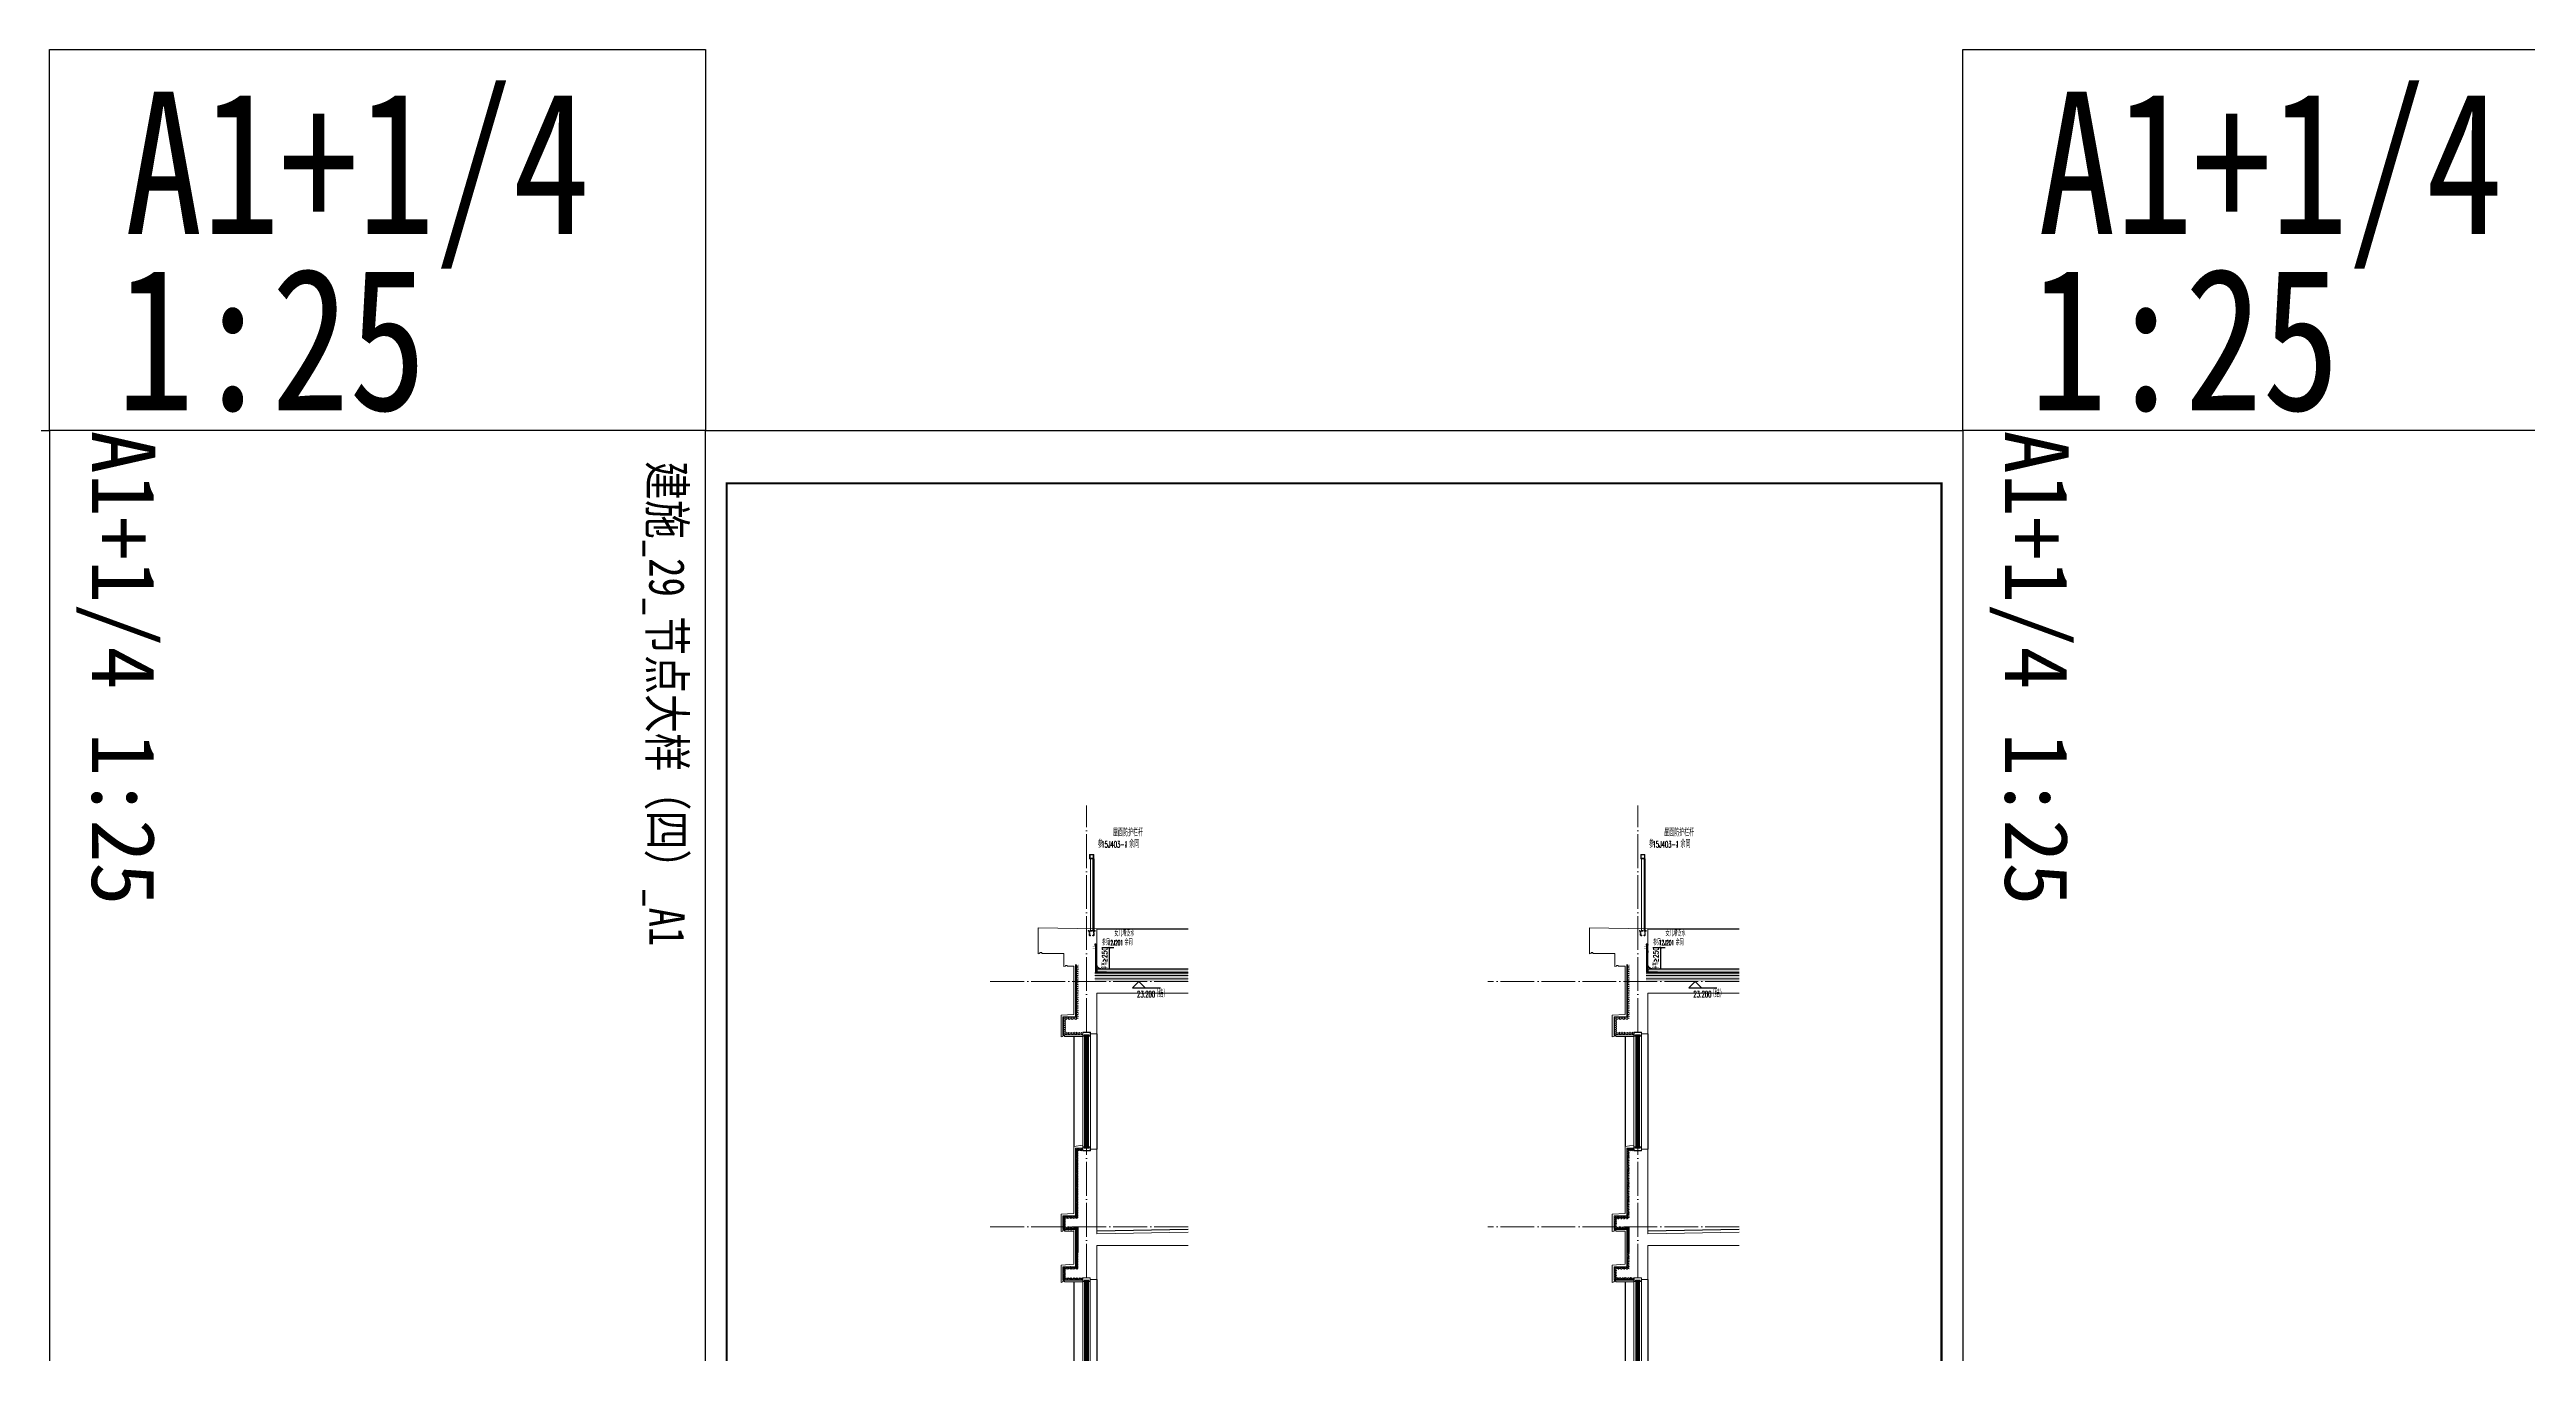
# Model space of a CAD drawing. Extents: x -518115 to 389031, y -231062 to 1628073.
# Drawn here: x 192880 to 222140, y -206288 to -190897 of the extents above; entities that cross this region are included whole.
import ezdxf
from ezdxf.xclip import XClip

# ---------------------------------------------------------------- set-up
doc = ezdxf.new("R2010")
doc.units = 0
doc.header["$LTSCALE"] = 1000
doc.header["$MEASUREMENT"] = 0
doc.header["$XCLIPFRAME"] = 0
doc.linetypes.add('DASH', pattern=[0.35, 0.25, -0.1])
doc.linetypes.add('DOTE', pattern=[2.42, 2, -0.2, 0.02, -0.2])
for name, color, linetype in [('3-屋面构造层', 157, 'Continuous'), ('DIM_ELEV', 3, 'Continuous'), ('DIM_IDEN', 67, 'Continuous'), ('PUB_TEXT', 4, 'Continuous'), ('Stair-栏杆', 142, 'Continuous'), ('SURFACE', 6, 'Continuous'), ('图框', 140, 'Continuous'), ('导图字', 7, 'Continuous'), ('看线', 251, 'Continuous'), ('立面-看线', 251, 'Continuous')]:
    doc.layers.add(name, color=color, linetype=linetype)
for name, color, linetype, lineweight in [('DOTE', 19, 'DOTE', 9), ('PUB_HATCH', 8, 'Continuous', 9), ('S_WINDOW', 144, 'Continuous', 15), ('WALL', 9, 'Continuous', 40), ('内粉刷', 37, 'Continuous', 9), ('立面-栏杆', 105, 'Continuous', 15), ('细细', 250, 'Continuous', 0)]:
    doc.layers.add(name, color=color, linetype=linetype, lineweight=lineweight)
doc.layers.add('yichutu', color=7, linetype='Continuous', true_color=0xffffff, plot=False)
doc.styles.add('_TCH_DIM', font='SIMPLEX.shx', dxfattribs={"width": 0.7, "bigfont": 'GBCBIG.shx'})
doc.styles.add('_TCH_DIM_T3', font='SIMPLEX.shx', dxfattribs={"width": 0.494118, "bigfont": 'GBCBIG.shx'})
doc.styles.add('_TCH_LABEL', font='')
doc.styles.add('黑体', font='')
doc.styles.get('_TCH_LABEL').set_extended_font_data('SimHei')
doc.styles.get('黑体').set_extended_font_data('SimHei')
doc.dimstyles.new('_TCH_ARCH&&20', dxfattribs={"dimtxt": 59.5, "dimasz": 20, "dimexe": 50, "dimexo": 60, "dimgap": 25.25, "dimtad": 1, "dimdec": 0, "dimzin": 0, "dimdsep": 46, "dimtxsty": '_TCH_DIM_T3', "dimblk": 'ARCHTICK', "dimcen": 0.09, "dimclrt": 7, "dimazin": 2, "dimtfac": 1, "dimtdec": 0, "dimtix": 1, "dimtmove": 2, "dimatfit": 3, "dimfxl": 1, "dimtolj": 1, "dimtzin": 0, "dimarcsym": 0})
pattern_1 = [(0, (-811253.24, -385446.952), (16.66875, 9.623705), [11.1125, -22.225]), (120, (-811253.24, -385446.952), (-16.66874801, 9.62370845), [11.1125, -22.225]), (60, (-811253.24, -385446.952), (1.99e-06, 19.24741345), [-22.225, 11.1125])]
pattern_2 = [(315, (-218910.2607, -140541.0897), (-1.767766953, -1.767766953), []), (315, (-218909.0822, -140541.0897), (-1.767766953, -1.767766953), [])]
pattern_3 = [(315, (-218910.2607, -141979.3279), (-1.767766953, -1.767766953), []), (315, (-218909.0822, -141979.3279), (-1.767766953, -1.767766953), [])]
pattern_4 = [(0, (-1510887.135, -475865.907), (16.66875, 9.623705), [11.1125, -22.225]), (120, (-1510887.135, -475865.907), (-16.66874801, 9.62370845), [11.1125, -22.225]), (60, (-1510887.135, -475865.907), (1.99e-06, 19.24741345), [-22.225, 11.1125])]
pattern_5 = [(0, (-805634.686, -385446.952), (16.66875, 9.623705), [11.1125, -22.225]), (120, (-805634.686, -385446.952), (-16.66874801, 9.62370845), [11.1125, -22.225]), (60, (-805634.686, -385446.952), (1.99e-06, 19.24741345), [-22.225, 11.1125])]

# ---------------------------------------------------------------- blocks, each defined once
blk = doc.blocks.new('GFDDDDRG')
at = {"layer": '图框'}
blk.add_lwpolyline([(923310, -107437), (923310, -159999), (893610, -159999), (893610, -107437)], close=True, dxfattribs=at)
blk.add_lwpolyline([(923310, -107437), (923310, -159999), (893610, -159999), (893610, -107437)], close=True, dxfattribs=at)
at = {"layer": '图框', "const_width": 50}
blk.add_lwpolyline([(894110, -159499), (922810, -159499), (922810, -108687), (894110, -108687)], close=True, dxfattribs=at)
blk = doc.blocks.new('yct-1051-594-26275-14850-25-1002.0')
at = {"layer": 'yichutu', "color": 7, "true_color": 0xffffff}
blk.add_lwpolyline([(0, 0), (0, 14850), (26275, 14850), (26275, 0)], close=True, dxfattribs=at)
at = {"layer": 'yichutu', "color": 7, "true_color": 0xffffff, "style": '_TCH_LABEL'}
blk.add_text('A1+1/4 1:25', height=750, dxfattribs=at).set_placement((0, 15350))
blk = doc.blocks.new('_ArchTick')
at = {"color": 0, "linetype": 'ByBlock', "const_width": 0.4}
blk.add_lwpolyline([(-0.5, -0.5), (0.5, 0.5)], dxfattribs=at)
blk = doc.blocks.new('*D338')
at = {"layer": 'Defpoints', "color": 0, "transparency": 16777216}
for p in [(205251, -201505), (205403, -201505), (205251, -201755)]:
    blk.add_point(p, dxfattribs=at)
at = {"layer": 'DIM_IDEN', "color": 0, "lineweight": -2, "transparency": 16777216}
for p, q in [((205311, -201505), (205453, -201505)), ((205403, -201755), (205403, -201505)), ((205311, -201755), (205453, -201755))]:
    blk.add_line(p, q, dxfattribs=at)
at = {"layer": 'DIM_IDEN', "color": 0, "lineweight": -2, "transparency": 16777216, "xscale": 20, "yscale": 20, "zscale": 20}
for p, rotation in [((205403, -201505), 90), ((205403, -201755), 270)]:
    blk.add_blockref('_ArchTick', p, dxfattribs=dict(at, rotation=rotation))
at = {"layer": 'DIM_IDEN', "color": 7, "transparency": 16777216, "insert": (205346, -201630), "char_height": 59.5, "attachment_point": 5, "rotation": 90, "style": '_TCH_DIM_T3'}
blk.add_mtext('\\A1;{\\W0.70588;净高≥250}', dxfattribs=at)
blk = doc.blocks.new('A$C05102146')
at = {"layer": 'PUB_TEXT', "style": '_TCH_DIM'}
for s, height, width, p in [('屋面防护栏杆', 84.4, 0.7, (227, 216)), ('参', 84.4, 0.7, (47, 81)), ('15J403-1', 74.4, 0.494118, (90, 81)), ('，余同', 84.4, 0.7, (360, 81))]:
    blk.add_text(s, height=height, dxfattribs=dict(at, width=width)).set_placement(p)
blk = doc.blocks.new('A$C40486AD2')
at = {"layer": 'PUB_TEXT', "style": '_TCH_DIM'}
for s, height, width, p in [('参见', 67.5, 0.7, (108, 8)), ('12J201', 59.5, 0.494118, (177, 8)), ('女儿墙泛水', 67.5, 0.7, (255, 115)), ('，余同', 67.5, 0.7, (328, 8))]:
    blk.add_text(s, height=height, dxfattribs=dict(at, width=width)).set_placement(p)
blk = doc.blocks.new('FGHFG4334GDFGDFFGGGGGGDFG4G')
at = {"layer": 'SURFACE', "const_width": 2.25}
for points in [[(47, 0), (0, 0)], [(47, -28), (0, -28)]]:
    blk.add_lwpolyline(points, dxfattribs=at)
at = {"layer": 'SURFACE', "const_width": 1.5}
blk.add_lwpolyline([(47, 17, -1), (47, 5), (47, -7, -1), (47, -19), (47, -37), (53, -48), (53, -73)], format="xyb", dxfattribs=at)
blk = doc.blocks.new('FGDGDGD')
at = {"layer": '3-屋面构造层'}
h = blk.add_hatch(dxfattribs=at)
h.set_pattern_fill('隔热材料01', color=256, scale=7.692308, style=0)
h.set_pattern_definition([(270, (9.5186, 433.228), (3.846153863, -7e-16), [0.385980771, -3.460173092]), (270, (6.637, 433.228), (3.846153863, -7e-16), [0.385980771, -3.460173092]), (90, (8.5996, 430.618), (-3.846153863, 2e-16), [0.385980771, -3.460173092]), (90, (7.556, 430.618), (-3.846153863, 2e-16), [0.385980771, -3.460173092]), (180, (10.002, 430), (-5e-16, -3.846153863), [3.848019248, 0.001865385]), (135, (8.9282, 430.193), (2e-16, 3.846144175), [0.328307694, -5.110980792]), (116.56505, (12.5422, 430.4251), (8.6793e-06, 3.8461487416), [0.215769232, -8.384500037]), (116.56505, (8.696, 430.4251), (8.6793e-06, 3.8461487416), [0.215769232, -8.384500037]), (153.43495, (13.1603, 430), (-8.679e-06, 3.846148742), [0.431538463, -8.168730805]), (153.43495, (9.3142, 430), (-8.679e-06, 3.846148742), [0.431538463, -8.168730805]), (63.43495, (12.4457, 431.0041), (-8.6793e-06, 3.8461487416), [2.054923086, -6.545346183]), (63.43495, (8.5996, 431.0041), (-8.6793e-06, 3.8461487416), [2.054923086, -6.545346183]), (116.56505, (13.3647, 433.228), (8.6793e-06, 3.8461487416), [0.215769232, -8.384500037]), (116.56505, (9.5186, 433.228), (8.6793e-06, 3.8461487416), [0.215769232, -8.384500037]), (135, (9.422, 433.421), (2e-16, 3.846144175), [0.328307694, -5.110980792]), (153.43495, (13.036, 433.6532), (-8.679e-06, 3.846148742), [0.431538463, -8.168730805]), (153.43495, (9.19, 433.6532), (-8.679e-06, 3.846148742), [0.431538463, -8.168730805]), (45, (6.7336, 433.421), (2e-16, 3.846144175), [0.328307694, -5.110980792]), (63.43495, (10.4833, 433.228), (-8.6793e-06, 3.8461487416), [0.215769232, -8.384500037]), (63.43495, (6.6371, 433.228), (-8.6793e-06, 3.8461487416), [0.215769232, -8.384500037]), (26.56505, (10.812, 433.6532), (8.679e-06, 3.846148742), [0.431538463, -8.168730805]), (26.56505, (6.9658, 433.6532), (8.679e-06, 3.846148742), [0.431538463, -8.168730805]), (116.56505, (11.4023, 431.0041), (8.6793e-06, 3.8461487416), [2.054923086, -6.545346183]), (116.56505, (7.5561, 431.0041), (8.6793e-06, 3.8461487416), [2.054923086, -6.545346183]), (45, (7.2275, 430.193), (2e-16, 3.846144175), [0.328307694, -5.110980792]), (63.43495, (11.3058, 430.4251), (-8.6793e-06, 3.8461487416), [0.215769232, -8.384500037]), (63.43495, (7.4596, 430.4251), (-8.6793e-06, 3.8461487416), [0.215769232, -8.384500037]), (26.56505, (10.6877, 430), (8.679e-06, 3.846148742), [0.431538463, -8.168730805]), (26.56505, (6.8415, 430), (8.679e-06, 3.846148742), [0.431538463, -8.168730805])])
edge = h.paths.add_edge_path()
edge.add_arc((682181, 585366), 9.23, 450, 540, ccw=False)
edge.add_line((682181, 585375), (682192, 585375))
edge.add_line((682192, 585375), (682192, 585366))
edge.add_line((682192, 585366), (682172, 585366))
h = blk.add_hatch(dxfattribs=at)
h.set_pattern_fill('混凝土', color=256, scale=5, angle=-1.1458, style=0)
h.set_pattern_definition([(48.854237, (-82751.966, -43707.863), (35.7930991, -3.8540962), [3.75, -41.25]), (353.854237, (-82751.966, -43707.863), (-6.1841378, 37.7408106), [3, -33]), (99.305637, (-82748.983, -43708.185), (29.6089874, 33.886691), [3.1870095, -35.0571056]), (45.038437, (-82751.766, -43697.865), (53.1858973, -9.3413237), [5.625, -61.875]), (95.489837, (-82747.334, -43698.644), (47.6977146, 47.7616795), [4.7805144, -52.58565]), (350.038437, (-82751.766, -43697.865), (47.6976773, 47.7617167), [4.5, -49.5]), (19.854237, (-82746.817, -43700.465), (29.4368469, -20.7237073), [3.75, -41.25]), (324.854237, (-82746.817, -43700.465), (12.8883392, 36.0069862), [3, -33]), (70.305637, (-82744.364, -43702.192), (42.3251977, 15.2832459), [3.1870095, -35.0571056]), (36.3542372, (-82751.966, -43707.863), (0.9406985, 16.62920733), [0, -32.6, 0, -33.5, 0, -33.125]), (6.3542372, (-82751.966, -43707.863), (13.54517982, 19.45362572), [0, -19.1, 0, -31.85, 0, -12.625]), (326.3542372, (-82763.114, -43707.64), (26.66323482, -1.66123381), [0, -12.5, 0, -39, 0, -51.75]), (316.3542372, (-82768.113, -43707.54), (29.2535633, 4.4211788), [0, -16.25, 0, -25.9, 0, -36.75])])
h.paths.add_polyline_path([(674875, 585046), (674875, 585086), (682172, 585086), (682172, 585046)])
h = blk.add_hatch(dxfattribs=at)
h.set_pattern_fill('焦渣矿渣', color=256, scale=4, angle=-1.1458, style=0)
h.set_pattern_definition([(358.8542372, (-82751.966, -43697.863), (8.27546507, 13.69326162), [1.6, -14.4]), (298.8542372, (-82751.966, -43697.863), (15.99644496, -0.32013217), [1.6, -14.4]), (238.8542372, (-82750.366, -43697.895), (7.72097989, -14.0133938), [1.6, -14.4]), (268.8542372, (-82745.567, -43697.991), (15.83683295, -8.3183365), [2.4, -11.456]), (268.8542372, (-82743.967, -43698.023), (15.83683295, -8.3183365), [2.4, -11.456]), (268.8542372, (-82742.368, -43698.055), (15.83683295, -8.3183365), [2.4, -11.456])])
h.paths.add_polyline_path([(674875, 585006), (674875, 585036), (682192, 585036), (682192, 585006)])
h = blk.add_hatch(dxfattribs=at)
h.set_pattern_fill('加气混凝土', color=256, scale=5, style=0)
h.set_pattern_definition([(0, (-82734.266, -43726.163), (30, 60), [0, -60]), (0, (-82769.366, -43734.263), (30, 60), [0, -60]), (0, (-82749.866, -43734.863), (30, 60), [0, -60]), (0, (-82728.566, -43717.163), (30, 60), [0, -60]), (0, (-82753.466, -43737.863), (30, 60), [0, -60]), (0, (-82722.566, -43679.363), (30, 60), [0, -60]), (0, (-82740.866, -43684.163), (30, 60), [0, -60]), (0, (-82731.266, -43691.663), (30, 60), [0, -60]), (0, (-82780.166, -43692.863), (30, 60), [0, -60]), (0, (-82750.766, -43695.563), (30, 60), [0, -60]), (0, (-82762.166, -43710.863), (30, 60), [0, -60]), (0, (-82761.566, -43733.363), (30, 60), [0, -60]), (0, (-82739.066, -43735.763), (30, 60), [0, -60]), (0, (-82722.566, -43709.363), (30, 60), [0, -60]), (0, (-82778.666, -43718.663), (30, 60), [0, -60]), (0, (-82773.566, -43708.463), (30, 60), [0, -60]), (0, (-82750.166, -43712.663), (30, 60), [0, -60]), (0, (-82758.566, -43721.363), (30, 60), [0, -60]), (0, (-82763.366, -43701.563), (30, 60), [0, -60]), (0, (-82755.866, -43679.063), (30, 60), [0, -60]), (0, (-82776.266, -43731.263), (30, 60), [0, -60]), (0, (-82743.266, -43691.363), (30, 60), [0, -60]), (0, (-82771.166, -43690.463), (30, 60), [0, -60]), (0, (-82775.966, -43682.663), (30, 60), [0, -60]), (130.601294, (-82726.2516, -43698.149), (-149.999998343, 180.000000787), [2.6341554, -1103.7111]), (18.4349488, (-82730.537, -43697.006), (149.99999945, 59.99999956), [2.710524, -376.76279]), (90, (-82730.537, -43699.578), (30, 60), [2.5714284, -117.428565]), (161.565051, (-82727.966, -43700.435), (-150.000000755, 59.99999553), [2.710524, -376.76279]), (53.1301023, (-82727.966, -43700.435), (30.00000006, 59.99999997), [2.857143, -297.14285]), (135, (-82725.68, -43731.006), (-30.00000363, 59.99999594), [2.424366, -167.28126]), (45, (-82729.109, -43731.006), (29.9999998, 59.99999976), [2.424366, -167.28126]), (135, (-82727.394, -43732.72), (-30.00000363, 59.99999594), [2.424366, -167.28126]), (45, (-82727.394, -43732.72), (29.9999998, 59.99999976), [2.424366, -167.28126]), (116.565051, (-82754.537, -43690.72), (-5.2e-06, 119.9999967), [3.1943826, -63.88765]), (180, (-82755.966, -43687.863), (-30, 60), [3.4285716, -56.571425]), (63.434949, (-82760.823, -43690.72), (3e-07, 119.9999994), [3.1943826, -63.88765]), (116.565051, (-82759.394, -43693.58), (-5.2e-06, 119.9999967), [3.1943826, -63.88765]), (0, (-82759.394, -43693.58), (30, 60), [3.4285716, -56.571425]), (63.434949, (-82755.966, -43693.58), (3e-07, 119.9999994), [3.1943826, -63.88765]), (107.102728, (-82731.9658, -43711.0063), (-89.999996559, 300.000000484), [3.8861346, -1628.29025]), (143.972626, (-82733.1087, -43707.292), (-569.999992774, 419.999999525), [3.8861346, -812.202]), (180, (-82736.25, -43705.006), (-30, 60), [3.7142856, -56.28571]), (36.0273733, (-82743.1087, -43707.292), (569.999995788, 419.999995472), [3.8861346, -812.202]), (71.5650511, (-82744.252, -43710.721), (90.00000046, 299.99999948), [3.6140316, -375.85928]), (107.102728, (-82743.1087, -43714.4348), (-89.999996559, 300.000000484), [3.8861346, -1628.29025]), (143.972626, (-82739.966, -43716.7206), (-569.999992774, 419.999999525), [3.8861346, -812.202]), (0, (-82739.966, -43716.72), (30, 60), [3.7142856, -56.28571]), (36.0273733, (-82736.2516, -43716.7206), (569.999995788, 419.999995472), [3.8861346, -812.202]), (71.5650511, (-82733.109, -43714.435), (90.00000046, 299.99999948), [3.6140316, -375.85928]), (150.255118, (-82731.3944, -43683.006), (-90.000000213, 59.999999257), [2.303502, -481.43196]), (90, (-82733.394, -43684.15), (30, 60), [2.2857144, -117.714275]), (29.7448813, (-82733.3944, -43684.149), (90.000000053, 59.99999972), [2.303502, -481.43196]), (116.565051, (-82745.394, -43725.58), (-5.2e-06, 119.9999967), [3.1943826, -63.88765]), (168.690067, (-82746.823, -43722.7206), (-270.0000002, 59.999998494), [2.9137254, -608.96855]), (41.1859251, (-82751.9658, -43724.149), (749.999995456, 659.999994229), [3.0371844, -1272.5802]), (90, (-82751.966, -43727.006), (30, 60), [2.857143, -117.14285]), (138.814074, (-82749.68, -43729.0063), (-749.999986669, 660.000004204), [3.0371844, -1272.5802]), (16.6992442, (-82749.68, -43729.0063), (989.999992552, 299.999996858), [2.982945, -1249.85375]), (60.9453959, (-82746.823, -43728.149), (29.99999992, 59.999999469), [2.9416086, -1232.53395]), (109.983106, (-82770.5373, -43700.4348), (-150.000000565, 419.9999988885), [3.3442002, -1401.21975]), (155.556045, (-82771.68, -43697.292), (-390.0000014866, 179.99999626), [3.4522986, -1446.51315]), (24.4439547, (-82777.9658, -43697.292), (390.0000001945, 179.999999134), [3.4522986, -1446.51315]), (70.0168934, (-82779.1087, -43700.4348), (150.000000452, 419.999998958), [3.3442002, -1401.21975]), (109.983106, (-82777.9658, -43703.5777), (-150.000000565, 419.9999988885), [3.3442002, -1401.21975]), (160.016893, (-82774.823, -43704.7206), (-150.000000088, 59.999997267), [3.3442002, -698.93775]), (19.9831065, (-82774.823, -43704.7206), (149.999999176, 59.999999905), [3.3442002, -698.93775]), (70.0168934, (-82771.68, -43703.5777), (150.000000452, 419.999998958), [3.3442002, -1401.21975]), (122.005383, (-82748.2516, -43705.8634), (-30.000004026, 59.999996937), [2.6954232, -563.3434]), (18.4349488, (-82752.252, -43704.435), (149.99999945, 59.99999956), [2.710524, -376.76279]), (90, (-82752.252, -43707.006), (30, 60), [2.5714284, -117.428565]), (161.565051, (-82749.68, -43707.863), (-150.000000755, 59.99999553), [2.710524, -376.76279]), (54.4623222, (-82749.68, -43707.8634), (209.999999696, 299.99999955), [2.457807, -1029.82115]), (116.565051, (-82765.68, -43720.435), (-5.2e-06, 119.9999967), [3.1943826, -63.88765]), (180, (-82767.11, -43717.58), (-30, 60), [3.142857, -56.85714]), (59.0362434, (-82771.966, -43720.435), (30.000000098, 59.99999971), [3.3319728, -696.3822]), (120.963756, (-82770.2516, -43723.292), (-30.0000041, 59.999997245), [3.3319728, -696.3822]), (0, (-82770.25, -43723.29), (30, 60), [3.142857, -56.85714]), (63.434949, (-82767.11, -43723.29), (3e-07, 119.9999994), [3.1943826, -63.88765])])
h.paths.add_polyline_path([(682192, 584936), (674875, 584936), (674875, 584966), (682192, 584966)])
h = blk.add_hatch(dxfattribs=at)
h.set_pattern_fill('隔热材料03', color=256, scale=12.5, style=0)
h.set_pattern_definition([(113.578, (-500407.8114, 374696.8656), (-0.0086926214, 6.2699620763), [1.075, -0.5693125, 2.8375, -0.5693125, 1.075, -0.6825]), (66.42, (-500406.1744, 374696.8656), (2.727787851, 6.0425e-05), [1.075, -0.5693125, 2.840375, -0.5693125, 1.075, -0.6825]), (180, (-500406.1744, 374696.8656), (0, 6.25), [1.636625, -1.0910625]), (180, (-500407.538, 374702.4906), (0, 6.25), [1.636625, -1.0910625]), (90, (-500405.7427, 374697.8548), (2.72775, 2e-16), [0.52175, -5.72825]), (90, (-500407.1066, 374700.9798), (2.72775, 2e-16), [0.52175, -5.72825]), (90, (-500408.2427, 374697.8548), (2.72775, 2e-16), [0.52175, -5.72825]), (90, (-500409.6066, 374700.9798), (2.72775, 2e-16), [0.52175, -5.72825])])
edge = h.paths.add_edge_path()
edge.add_line((682178, 585086), (682178, 585050))
edge.add_arc((682172, 585050), 6.25, 270, 360, ccw=False)
edge.add_line((682172, 585044), (682172, 585086))
edge.add_line((682172, 585086), (682178, 585086))
at = {"layer": '立面-看线'}
h = blk.add_hatch(dxfattribs=at)
h.set_pattern_fill('HONEY', color=256, scale=7)
h.set_pattern_definition([(0, (-799653.24, -415240.13), (16.66875, 9.623705), [11.1125, -22.225]), (120, (-799653.24, -415240.13), (-16.66874801, 9.62370845), [11.1125, -22.225]), (60, (-799653.24, -415240.13), (1.99e-06, 19.24741345), [-22.225, 11.1125])])
h.paths.add_polyline_path([(682192, 584966), (674875, 584966), (674875, 585006), (682192, 585006)])
at = {"layer": '3-屋面构造层'}
for p, q in [((682178, 585086), (674875, 585086)), ((682172, 585046), (674875, 585046)), ((682192, 585036), (674875, 585036)), ((682172, 585086), (682172, 585044))]:
    blk.add_line(p, q, dxfattribs=at)
at = {"layer": '3-屋面构造层', "color": 251, "linetype": 'DASH', "ltscale": 0.05, "true_color": 0x636466, "const_width": 2.5}
for points in [[(682057, 585043), (682172, 585043, 0.414214), (682179, 585050), (682179, 585366)], [(682057, 585039), (682172, 585039, 0.414214), (682183, 585050), (682183, 585366)]]:
    blk.add_lwpolyline(points, format="xyb", dxfattribs=at)
at = {"layer": '3-屋面构造层', "color": 251, "true_color": 0x636466}
for points in [[(682057, 585041), (682172, 585041, 0.414214), (682180, 585050), (682180, 585366)], [(682057, 585044), (682172, 585044, 0.414214), (682178, 585050), (682178, 585366)], [(682057, 585040), (682172, 585040, 0.414214), (682182, 585050), (682182, 585366), (682184, 585366), (682184, 585050, -0.414214), (682172, 585038), (682057, 585038)]]:
    blk.add_lwpolyline(points, format="xyb", dxfattribs=at)
at = {"layer": '3-屋面构造层', "ltscale": 0.8}
blk.add_lwpolyline([(682172, 585366, -0.414214), (682181, 585375), (682192, 585375), (682192, 585366), (682172, 585366)], format="xyb", dxfattribs=at)
at = {"layer": '3-屋面构造层', "color": 251, "linetype": 'DASH', "ltscale": 0.05, "true_color": 0x636466, "const_width": 2.5}
for points in [[(682043, 585039), (674875, 585039)], [(682057, 585043), (682043, 585039)]]:
    blk.add_lwpolyline(points, dxfattribs=at)
at = {"layer": '3-屋面构造层', "color": 251, "true_color": 0x636466}
for points in [[(682043, 585040), (674875, 585040)], [(674875, 585038), (682043, 585038)], [(682056, 585044), (682042, 585040)], [(682043, 585038), (682057, 585042)]]:
    blk.add_lwpolyline(points, dxfattribs=at)
at = {"layer": '3-屋面构造层'}
blk.add_arc((682122, 585136), 50, 270, 360, dxfattribs=at)
at = {"layer": 'PUB_HATCH', "color": 215, "true_color": 0xa953a0}
for p, q in [((682192, 585006), (674875, 585006)), ((682192, 584966), (674875, 584966))]:
    blk.add_line(p, q, dxfattribs=at)
at = {"layer": '3-屋面构造层', "color": 1, "xscale": -1}
blk.add_blockref('FGHFG4334GDFGDFFGGGGGGDFG4G', (682218, 585349), dxfattribs=at)
blk = doc.blocks.new('FGHFGFD')
at = {"layer": '立面-栏杆'}
for p, q in [((542634, 108636), (542634, 109486)), ((542664, 109486), (542664, 108636))]:
    blk.add_line(p, q, dxfattribs=at)
at = {"layer": '立面-栏杆', "linetype": 'DASH', "ltscale": 0.1}
for p, q in [((542689, 108636), (542609, 108636)), ((542609, 108636), (542609, 108629)), ((542609, 108629), (542619, 108629)), ((542619, 108629), (542619, 108585)), ((542626, 108629), (542671, 108629)), ((542626, 108585), (542626, 108629)), ((542634, 108583), (542628, 108583)), ((542628, 108576), (542634, 108576)), ((542636, 108579), (542636, 108581)), ((542661, 108581), (542661, 108579)), ((542669, 108583), (542664, 108583)), ((542664, 108576), (542669, 108576)), ((542671, 108629), (542671, 108585)), ((542678, 108629), (542689, 108629)), ((542678, 108585), (542678, 108629)), ((542689, 108629), (542689, 108636))]:
    blk.add_line(p, q, dxfattribs=at)
at = {"layer": '立面-栏杆'}
for points in [[(542674, 109536), (542624, 109536), (542624, 109486), (542674, 109486)], [(542668, 109530), (542630, 109530), (542630, 109492), (542668, 109492)]]:
    blk.add_lwpolyline(points, close=True, dxfattribs=at)
at = {"layer": '立面-栏杆', "linetype": 'DASH', "ltscale": 0.1}
for centre, major_axis, start_param, end_param in [((542628, 108585), (6.36, 6.36), 2.356194, 3.926991), ((542628, 108585), (1.27, 1.27), 2.356194, 3.926991), ((542634, 108581), (1.91, 1.91), 5.497787, 7.068583), ((542634, 108579), (1.91, 1.91), 3.926991, 5.497787), ((542664, 108581), (1.91, 1.91), 0.785398, 2.356194), ((542666, 108581), (3.53, 3.53), 2.748894, 3.534292), ((542669, 108585), (-6.36, 6.36), 2.356194, 3.926991), ((542669, 108585), (-1.27, 1.27), 2.356194, 3.926991)]:
    blk.add_ellipse(centre, major_axis=major_axis, ratio=1, start_param=start_param, end_param=end_param, dxfattribs=at)
blk = doc.blocks.new('A$C47771182')
at = {"layer": '立面-看线'}
h = blk.add_hatch(dxfattribs=at)
h.set_pattern_fill('HONEY', color=256, scale=7)
h.set_pattern_definition(pattern_1)
h.paths.add_polyline_path([(30, 0), (0, 0), (0, 900), (-55, 900), (-55, 930), (30, 930)])
h = blk.add_hatch(dxfattribs=at)
h.set_pattern_fill('HONEY', color=256, scale=7)
h.set_pattern_definition(pattern_1)
h.paths.add_polyline_path([(30, 0), (0, 0), (0, -600), (-55, -600), (-55, -630), (30, -630)])
blk = doc.blocks.new('zrszerf')
at = {"layer": '细细'}
h = blk.add_hatch(dxfattribs=at)
h.set_pattern_fill('金属', color=256, style=0)
h.set_pattern_definition(pattern_2)
h.paths.add_polyline_path([(257695, 608543), (257715, 608543), (257715, 608557), (257765, 608557), (257765, 608543), (257785, 608543), (257785, 608588), (257695, 608588)])
h.paths.add_polyline_path([(257713, 608559), (257713, 608545), (257697, 608545), (257697, 608586), (257783, 608586), (257783, 608545), (257767, 608545), (257767, 608559)], flags=16)
h = blk.add_hatch(dxfattribs=at)
h.set_pattern_fill('金属', color=256, style=0)
h.set_pattern_definition(pattern_2)
h.paths.add_polyline_path([(257762, 608555), (257762, 608530), (257750, 608530), (257750, 608540), (257729, 608540), (257729, 608530), (257717, 608530), (257717, 608555)])
h.paths.add_polyline_path([(257719, 608553), (257719, 608532), (257727, 608532), (257727, 608542), (257752, 608542), (257752, 608532), (257760, 608532), (257760, 608553)], flags=16)
h = blk.add_hatch(color=256, dxfattribs=at)
edge = h.paths.add_edge_path()
edge.add_line((257735, 608540), (257735, 608528))
edge.add_arc((257740, 608520), 9.44, 61.5175, 118.4825, ccw=False)
edge.add_line((257744, 608528), (257744, 608540))
edge.add_arc((257740, 608548), 9.44, 241.5175, 298.4825, ccw=False)
h = blk.add_hatch(dxfattribs=at)
h.set_pattern_fill('金属', color=256, style=0)
h.set_pattern_definition(pattern_3)
h.paths.add_polyline_path([(257695, 607233), (257715, 607233), (257715, 607220), (257765, 607220), (257765, 607233), (257785, 607233), (257785, 607188), (257695, 607188)])
h.paths.add_polyline_path([(257713, 607218), (257713, 607231), (257697, 607231), (257697, 607190), (257783, 607190), (257783, 607231), (257767, 607231), (257767, 607218)], flags=16)
h = blk.add_hatch(dxfattribs=at)
h.set_pattern_fill('金属', color=256, style=0)
h.set_pattern_definition(pattern_3)
h.paths.add_polyline_path([(257762, 607222), (257762, 607247), (257750, 607247), (257750, 607237), (257729, 607237), (257729, 607247), (257717, 607247), (257717, 607222)])
h.paths.add_polyline_path([(257719, 607224), (257719, 607245), (257727, 607245), (257727, 607235), (257752, 607235), (257752, 607245), (257760, 607245), (257760, 607224)], flags=16)
h = blk.add_hatch(color=256, dxfattribs=at)
edge = h.paths.add_edge_path()
edge.add_line((257735, 607237), (257735, 607249))
edge.add_arc((257740, 607257), 9.44, 241.5175, 298.4825)
edge.add_line((257744, 607249), (257744, 607237))
edge.add_arc((257740, 607229), 9.44, 61.5175, 118.4825)
at = {"layer": 'S_WINDOW'}
for p, q in [((257695, 607233), (257695, 608543)), ((257717, 607247), (257717, 608530)), ((257762, 607247), (257762, 608530)), ((257785, 607233), (257785, 608543))]:
    blk.add_line(p, q, dxfattribs=at)
for points in [[(257785, 608588), (257785, 608543), (257765, 608543), (257765, 608557), (257715, 608557), (257715, 608543), (257695, 608543), (257695, 608588)], [(257783, 608586), (257783, 608545), (257767, 608545), (257767, 608559), (257713, 608559), (257713, 608545), (257697, 608545), (257697, 608586)], [(257762, 608555), (257762, 608530), (257750, 608530), (257750, 608540), (257729, 608540), (257729, 608530), (257717, 608530), (257717, 608555)], [(257760, 608553), (257760, 608532), (257752, 608532), (257752, 608542), (257727, 608542), (257727, 608532), (257719, 608532), (257719, 608553)], [(257785, 607188), (257785, 607233), (257765, 607233), (257765, 607220), (257715, 607220), (257715, 607233), (257695, 607233), (257695, 607188)], [(257783, 607190), (257783, 607231), (257767, 607231), (257767, 607218), (257713, 607218), (257713, 607231), (257697, 607231), (257697, 607190)], [(257762, 607222), (257762, 607247), (257750, 607247), (257750, 607237), (257729, 607237), (257729, 607247), (257717, 607247), (257717, 607222)], [(257760, 607224), (257760, 607245), (257752, 607245), (257752, 607235), (257727, 607235), (257727, 607245), (257719, 607245), (257719, 607224)]]:
    blk.add_lwpolyline(points, close=True, dxfattribs=at)
at = {"layer": '细细'}
for points in [[(257729, 608530), (257729, 607247)], [(257735, 607249), (257735, 608540)], [(257744, 607249), (257744, 608540)], [(257750, 608530), (257750, 607247)]]:
    blk.add_lwpolyline(points, dxfattribs=at)
for points in [[(257735, 608540), (257735, 608528, -0.253805), (257744, 608528), (257744, 608540, -0.253805)], [(257735, 607237), (257735, 607249, 0.253805), (257744, 607249), (257744, 607237, 0.253805)]]:
    blk.add_lwpolyline(points, format="xyb", close=True, dxfattribs=at)
blk = doc.blocks.new('gdfgdgrdfaw')
at = {"layer": '立面-看线'}
h = blk.add_hatch(dxfattribs=at)
h.set_pattern_fill('碎沙', color=256, scale=4)
h.set_pattern_definition([(37.5, (356389.152, 79681.42), (-0.32000626, 9.78826475), [0, -7.7216, 0, -8.636, 0, -8.255]), (7.5, (356389.152, 79681.42), (8.99046566, 14.33650201), [0, -4.1656, 0, -6.9596, 0, -2.667]), (327.5, (356382.904, 79681.42), (15.819847405, 0.02874369), [0, -2.54, 0, -9.144, 0, -11.938]), (317.5, (356382.904, 79681.42), (15.27112905, 4.45858647), [0, -1.27, 0, -5.9944, 0, -6.858])])
h.paths.add_polyline_path([(1157442, 465043), (1157642, 465043), (1157642, 465243), (1157442, 465243)])
at = {"layer": 'PUB_HATCH', "color": 215, "true_color": 0xa953a0}
blk.add_lwpolyline([(1157497, 464513), (1157412, 464513), (1157412, 466073), (1157497, 466073)], dxfattribs=at)
at = {"layer": 'WALL'}
blk.add_lwpolyline([(1157442, 465243), (1157642, 465243), (1157642, 465043), (1157442, 465043)], close=True, dxfattribs=at)
at = {"layer": '内粉刷'}
blk.add_line((1157392, 465143), (1157392, 464493), dxfattribs=at)
for points in [[(1157392, 465143), (1157392, 466093), (1157497, 466108)], [(1157587, 466063), (1157662, 466063), (1157662, 465063)], [(1158741, 465083), (1157662, 465063)], [(1157587, 464523), (1157662, 464523), (1157662, 464923), (1158741, 464923)], [(1157432, 464493), (1157432, 464503), (1157412, 464503), (1157412, 464493), (1157392, 464488), (1157392, 464493)], [(1157432, 464493), (1157497, 464493)]]:
    blk.add_lwpolyline(points, dxfattribs=at)
at = {"layer": '看线'}
for p, q in [((1157392, 467393), (1157392, 466093)), ((1157662, 467423), (1157662, 466063))]:
    blk.add_line(p, q, dxfattribs=at)
at = {"layer": '看线', "color": 32}
blk.add_lwpolyline([(1158741, 465113), (1157662, 465093)], dxfattribs=at)
blk.add_blockref('zrszerf', (899802, -141145))
at = {"xscale": -1}
blk.add_blockref('A$C47771182', (1157442, 465143), dxfattribs=at)
blk = doc.blocks.new('*D342')
at = {"layer": 'Defpoints', "color": 0, "transparency": 16777216}
for p in [(211762, -201505), (211914, -201505), (211762, -201755)]:
    blk.add_point(p, dxfattribs=at)
at = {"layer": 'DIM_IDEN', "color": 0, "lineweight": -2, "transparency": 16777216}
for p, q in [((211822, -201505), (211964, -201505)), ((211914, -201755), (211914, -201505)), ((211822, -201755), (211964, -201755))]:
    blk.add_line(p, q, dxfattribs=at)
at = {"layer": 'DIM_IDEN', "color": 0, "lineweight": -2, "transparency": 16777216, "xscale": 20, "yscale": 20, "zscale": 20}
for p, rotation in [((211914, -201505), 90), ((211914, -201755), 270)]:
    blk.add_blockref('_ArchTick', p, dxfattribs=dict(at, rotation=rotation))
at = {"layer": 'DIM_IDEN', "color": 7, "transparency": 16777216, "insert": (211857, -201630), "char_height": 59.5, "attachment_point": 5, "rotation": 90, "style": '_TCH_DIM_T3'}
blk.add_mtext('\\A1;{\\W0.70588;净高≥250}', dxfattribs=at)
blk = doc.blocks.new('GHFHFHTFDFS')
at = {"layer": '立面-看线'}
h = blk.add_hatch(dxfattribs=at)
h.set_pattern_fill('HONEY', color=256, scale=7)
h.set_pattern_definition(pattern_5)
h.paths.add_polyline_path([(910253, -114256), (910283, -114256), (910283, -113486), (910338, -113486), (910338, -113456), (910253, -113456)])
h = blk.add_hatch(dxfattribs=at)
h.set_pattern_fill('HONEY', color=256, scale=7)
h.set_pattern_definition(pattern_5)
h.paths.add_polyline_path([(910283, -114986), (910283, -114986), (910133, -114986), (910133, -114886), (910283, -114886), (910283, -114386), (910133, -114386), (910133, -114286), (910283, -114286), (910283, -114256), (910103, -114256), (910103, -114416), (910253, -114416), (910253, -114856), (910103, -114856), (910103, -115016), (910338, -115016), (910338, -114986)])
at = {"layer": 'PUB_HATCH', "color": 215, "true_color": 0xa953a0}
for points in [[(910253, -114256), (910253, -113456), (910338, -113456)], [(910253, -114256), (910103, -114256), (910103, -114416), (910253, -114416), (910253, -114856), (910103, -114856), (910103, -115016), (910338, -115016)]]:
    blk.add_lwpolyline(points, dxfattribs=at)
at = {"layer": '内粉刷'}
for points in [[(910233, -114226), (910233, -113436), (910338, -113421)], [(910428, -113466), (910503, -113466), (910503, -114466)], [(910233, -114226), (910083, -114236), (910083, -114436)], [(910123, -114436), (910123, -114426), (910103, -114426), (910103, -114436), (910083, -114441), (910083, -114436)], [(910123, -114436), (910233, -114436), (910233, -114826), (910083, -114836), (910083, -115036)], [(910428, -115006), (910503, -115006), (910503, -114606), (911582, -114606)], [(911582, -114446), (910503, -114466)], [(910123, -115036), (910123, -115026), (910103, -115026), (910103, -115036), (910083, -115041), (910083, -115036)], [(910103, -115036), (910103, -115036)], [(910123, -115036), (910338, -115036)]]:
    blk.add_lwpolyline(points, dxfattribs=at)
at = {"layer": '看线'}
for p, q in [((910233, -112136), (910233, -113436)), ((910503, -112106), (910503, -113466))]:
    blk.add_line(p, q, dxfattribs=at)
at = {"layer": '看线', "color": 32}
blk.add_lwpolyline([(911582, -114416), (910503, -114436)], dxfattribs=at)
blk.add_blockref('zrszerf', (652643, -720674))
blk = doc.blocks.new('VDVDXAXFSFFX')
at = {"layer": 'PUB_HATCH'}
h = blk.add_hatch(dxfattribs=at)
h.set_pattern_fill('DOTS', color=251, scale=2, style=0)
h.set_pattern_definition([(0, (924712.4965, -148185.593), (1.5875, 3.175), [0, -3.175])])
h.paths.add_polyline_path([(924682, -148186), (924712, -148186), (924712, -147936), (924712, -147886), (924712, -147886), (924712, -147886), (924682, -147886)])
at = {"layer": 'PUB_HATCH', "color": 5}
blk.add_lwpolyline([(924712, -147886), (924682, -147886), (924682, -148186), (924712, -148186)], close=True, dxfattribs=at)

msp = doc.modelspace()

# ---------------------------------------------------------------- hatches: boundary and pattern name
at = {"layer": 'PUB_HATCH'}
h = msp.add_hatch(dxfattribs=at)
h.set_pattern_fill('HONEY', color=256, scale=8, style=0)
h.set_pattern_definition([(0, (250106.1, -249819.537), (19.05, 10.99852), [12.7, -25.4]), (120, (250106.1, -249819.537), (-19.0499977, 10.998524), [12.7, -25.4]), (60, (250106.1, -249819.537), (2.3e-06, 21.997044), [-25.4, 12.7])])
h.paths.add_polyline_path([(205030.6, -201705), (205000.6, -201705), (205000.6, -202325), (204850.6, -202325), (204850.6, -202535), (205085.6, -202535), (205085.6, -202505), (204880.6, -202505), (204880.6, -202355), (205030.6, -202355)])
h = msp.add_hatch(dxfattribs=at)
h.set_pattern_fill('HONEY', color=256, scale=8, style=0)
h.set_pattern_definition([(0, (256617.136, -249819.537), (19.05, 10.99852), [12.7, -25.4]), (120, (256617.136, -249819.537), (-19.0499977, 10.998524), [12.7, -25.4]), (60, (256617.136, -249819.537), (2.3e-06, 21.997044), [-25.4, 12.7])])
h.paths.add_polyline_path([(211541.6, -201705), (211511.6, -201705), (211511.6, -202325), (211361.6, -202325), (211361.6, -202535), (211596.6, -202535), (211596.6, -202505), (211391.6, -202505), (211391.6, -202355), (211541.6, -202355)])
at = {"layer": 'Stair-栏杆'}
h = msp.add_hatch(dxfattribs=at)
h.set_pattern_fill('水域', color=5, scale=5)
h.set_pattern_definition([(0, (-337458.241, -309941.156), (0, 10.23622015), [1.2795276, -8.956693]), (26.5650512, (-337456.961, -309941.156), (10.236220737, 9.4e-08), [1.4305551, -21.458329]), (333.4349488, (-337449.284, -309940.516), (10.23622078, -4e-09), [1.4305551, -21.458329]), (45, (-337455.682, -309940.516), (0, 10.2362206), [1.80952525, -12.666676]), (135, (-337449.284, -309940.516), (-10.2362206, 1e-15), [1.80952525, -12.666676]), (26.5650512, (-337454.402, -309939.2366), (10.236220737, 9.4e-08), [1.4305551, -21.458329]), (333.4349488, (-337451.843, -309938.597), (10.23622078, -4e-09), [1.4305551, -21.458329]), (0, (-337453.123, -309938.597), (0, 10.23622015), [1.2795276, -8.956693])])
h.paths.add_polyline_path([(205205.6, -200455), (205205.6, -201305), (205215.6, -201305), (205215.6, -200455)])
h = msp.add_hatch(dxfattribs=at)
h.set_pattern_fill('水域', color=5, scale=5)
h.set_pattern_definition([(0, (-330947.204, -309941.156), (0, 10.23622015), [1.2795276, -8.956693]), (26.5650512, (-330945.9246, -309941.156), (10.236220737, 9.4e-08), [1.4305551, -21.458329]), (333.4349488, (-330938.2475, -309940.516), (10.23622078, -4e-09), [1.4305551, -21.458329]), (45, (-330944.645, -309940.516), (0, 10.2362206), [1.80952525, -12.666676]), (135, (-330938.2475, -309940.516), (-10.2362206, 1e-15), [1.80952525, -12.666676]), (26.5650512, (-330943.3656, -309939.2366), (10.236220737, 9.4e-08), [1.4305551, -21.458329]), (333.4349488, (-330940.8065, -309938.597), (10.23622078, -4e-09), [1.4305551, -21.458329]), (0, (-330942.086, -309938.597), (0, 10.23622015), [1.2795276, -8.956693])])
h.paths.add_polyline_path([(211716.6, -200455), (211716.6, -201305), (211726.6, -201305), (211726.6, -200455)])
at = {"layer": '立面-看线'}
h = msp.add_hatch(dxfattribs=at)
h.set_pattern_fill('HONEY', color=256, scale=7)
h.set_pattern_definition(pattern_4)
h.paths.add_polyline_path([(205000.6, -204675), (205030.6, -204675), (205030.6, -203905), (205085.6, -203905), (205085.6, -203875), (205000.6, -203875)])
h = msp.add_hatch(dxfattribs=at)
h.set_pattern_fill('HONEY', color=256, scale=7)
h.set_pattern_definition(pattern_4)
h.paths.add_polyline_path([(205030.6, -205405), (205030.6, -205405), (204880.6, -205405), (204880.6, -205305), (205030.6, -205305), (205030.6, -204805), (204880.6, -204805), (204880.6, -204705), (205030.6, -204705), (205030.6, -204675), (204850.6, -204675), (204850.6, -204835), (205000.6, -204835), (205000.6, -205275), (204850.6, -205275), (204850.6, -205435), (205085.6, -205435), (205085.6, -205405)])

# ---------------------------------------------------------------- linework, layer by layer
at = {"layer": 'DIM_ELEV', "color": 3}
for p, q in [((205749.8, -201905), (205674.8, -201980)), ((205674.8, -201980), (206002.8, -201980)), ((205749.8, -201905), (205824.8, -201980)), ((212321.6, -201905), (212246.6, -201980)), ((212246.6, -201980), (212574.6, -201980)), ((212321.6, -201905), (212396.6, -201980))]:
    msp.add_line(p, q, dxfattribs=at)
at = {"layer": 'DOTE', "linetype": 'DOTE', "ltscale": 0.2}
for p, q in [((205130.6, -217505), (205130.6, -199825)), ((211641.6, -217505), (211641.6, -199825)), ((206329.1, -201905), (203960.4, -201905)), ((212840.2, -201905), (209871.4, -201905)), ((206329.1, -204805), (203960.4, -204805)), ((212840.2, -204805), (209871.4, -204805))]:
    msp.add_line(p, q, dxfattribs=at)
at = {"layer": 'PUB_HATCH', "color": 215, "true_color": 0xa953a0}
for points in [[(205000.6, -201705), (205000.6, -202325), (204850.6, -202325), (204850.6, -202535), (205085.6, -202535)], [(211511.6, -201705), (211511.6, -202325), (211361.6, -202325), (211361.6, -202535), (211596.6, -202535)], [(205000.6, -204675), (205000.6, -203875), (205085.6, -203875)], [(205000.6, -204675), (204850.6, -204675), (204850.6, -204835), (205000.6, -204835), (205000.6, -205275), (204850.6, -205275), (204850.6, -205435), (205085.6, -205435)]]:
    msp.add_lwpolyline(points, dxfattribs=at)
at = {"layer": 'Stair-栏杆', "color": 5}
for points in [[(205215.6, -200455), (205215.6, -200455), (205215.6, -201305), (205215.6, -201305)], [(211726.6, -200455), (211726.6, -200455), (211726.6, -201305), (211726.6, -201305)]]:
    msp.add_lwpolyline(points, close=True, dxfattribs=at)
at = {"layer": '内粉刷'}
for points in [[(205250.6, -201755), (205250.6, -201285.1), (204560.6, -201270), (204560.6, -201575)], [(211761.6, -201755), (211761.6, -201285.1), (211071.6, -201270), (211071.6, -201575)], [(204600.6, -201575), (204600.6, -201565), (204580.6, -201565), (204580.6, -201575), (204560.6, -201580), (204560.6, -201575)], [(204580.6, -201575), (204580.6, -201575)], [(204600.6, -201575), (204860.6, -201575), (204860.6, -201725)], [(211111.6, -201575), (211111.6, -201565), (211091.6, -201565), (211091.6, -201575), (211071.6, -201580), (211071.6, -201575)], [(211091.6, -201575), (211091.6, -201575)], [(211111.6, -201575), (211371.6, -201575), (211371.6, -201725)], [(204900.6, -201725), (204980.6, -201725), (204980.6, -202295), (204830.6, -202305), (204830.6, -202555)], [(204900.6, -201725), (204900.6, -201715), (204880.6, -201715), (204880.6, -201725), (204860.6, -201730), (204860.6, -201725)], [(211411.6, -201725), (211491.6, -201725), (211491.6, -202295), (211341.6, -202305), (211341.6, -202555)], [(211411.6, -201725), (211411.6, -201715), (211391.6, -201715), (211391.6, -201725), (211371.6, -201730), (211371.6, -201725)], [(205175.6, -202525), (205250.6, -202525), (205250.6, -202045), (206329.1, -202045)], [(211686.6, -202525), (211761.6, -202525), (211761.6, -202045), (212840.2, -202045)], [(204870.6, -202555), (204870.6, -202545), (204850.6, -202545), (204850.6, -202555), (204830.6, -202560), (204830.6, -202555)], [(204870.6, -202555), (205085.6, -202555)], [(211381.6, -202555), (211381.6, -202545), (211361.6, -202545), (211361.6, -202555), (211341.6, -202560), (211341.6, -202555)], [(211381.6, -202555), (211596.6, -202555)], [(204980.6, -204645), (204980.6, -203855), (205085.6, -203840)], [(205175.6, -203885), (205250.6, -203885), (205250.6, -204885)], [(204980.6, -204645), (204830.6, -204655), (204830.6, -204855)], [(204870.6, -204855), (204870.6, -204845), (204850.6, -204845), (204850.6, -204855), (204830.6, -204860), (204830.6, -204855)], [(204870.6, -204855), (204980.6, -204855), (204980.6, -205245), (204830.6, -205255), (204830.6, -205455)], [(205175.6, -205425), (205250.6, -205425), (205250.6, -205025), (206329.1, -205025)], [(206329.1, -204865), (205250.6, -204885)], [(204870.6, -205455), (204870.6, -205445), (204850.6, -205445), (204850.6, -205455), (204830.6, -205460), (204830.6, -205455)], [(204850.6, -205455), (204850.6, -205455)], [(204870.6, -205455), (205085.6, -205455)]]:
    msp.add_lwpolyline(points, dxfattribs=at)
at = {"layer": '图框', "color": 2}
for points in [[(200630.5, -195397), (192880.5, -195397), (192880.5, -190897), (200630.5, -190897)], [(223230.5, -195397), (215480.5, -195397), (215480.5, -190897), (223230.5, -190897)]]:
    msp.add_lwpolyline(points, close=True, dxfattribs=at)
at = {"layer": '看线', "color": 252}
for p, q in [((205250.6, -201285.1), (206329.1, -201285.1)), ((211761.6, -201285.1), (212840.2, -201285.1))]:
    msp.add_line(p, q, dxfattribs=at)
at = {"layer": '看线'}
for p, q in [((204980.6, -202555), (204980.6, -203855)), ((205250.6, -202525), (205250.6, -203885))]:
    msp.add_line(p, q, dxfattribs=at)
at = {"layer": '看线', "color": 32}
msp.add_lwpolyline([(206329.1, -204835), (205250.6, -204855)], dxfattribs=at)

# ---------------------------------------------------------------- block references
at = {"xscale": 0.5, "yscale": 0.5, "zscale": 0.5}
for p in [(-268774.4, -141678.5), (-246174.4, -141678.5)]:
    msp.add_blockref('GFDDDDRG', p, dxfattribs=at)
for name, p in [('A$C05102146', (205215.6, -200405)), ('A$C05102146', (211726.7, -200405)), ('FGHFGFD', (-337458.2, -309941.2)), ('FGHFGFD', (-330947.2, -309941.2)), ('A$C40486AD2', (205204.1, -201486.2)), ('A$C40486AD2', (211715.1, -201486.2)), ('zrszerf', (-52609.3, -811093.4)), ('GHFHFHTFDFS', (-698741.4, -90419)), ('VDVDXAXFSFFX', (-719681.9, -56919.4)), ('VDVDXAXFSFFX', (-713170.9, -56919.4)), ('gdfgdgrdfaw', (-952411.8, -672848.4)), ('GHFHFHTFDFS', (-698741.4, -93319))]:
    msp.add_blockref(name, p)
ref = msp.add_blockref('FGDGDGD', (887422.2, -786841.2), dxfattribs=dict(xscale=-1))
XClip(ref).set_block_clipping_path([(681093.0416793403, 584936.1769558351), (682291.5665918037, 585389.8130026824)])
ref = msp.add_blockref('FGDGDGD', (893933.2, -786841.2), dxfattribs=dict(xscale=-1))
XClip(ref).set_block_clipping_path([(681093.0416793403, 584936.1769558351), (682291.5665918037, 585389.8130026824)])
at = {"layer": 'yichutu', "rotation": 270}
for p in [(178030.5, -195397), (200630.5, -195397)]:
    msp.add_blockref('yct-1051-594-26275-14850-25-1002.0', p, dxfattribs=at)

# ---------------------------------------------------------------- texts
at = {"layer": 'DIM_ELEV', "color": 7, "style": '_TCH_DIM'}
for s, height, width, p in [('23.200', 74.38, 0.494118, (205728.2, -202092.6)), ('（结）', 84.4, 0.7, (205920.7, -202092.6)), ('23.200', 74.38, 0.494118, (212300.1, -202092.6)), ('（结）', 84.4, 0.7, (212492.6, -202092.6))]:
    msp.add_text(s, height=height, dxfattribs=dict(at, width=width)).set_placement(p)
at = {"layer": '图框', "color": 2, "style": '黑体', "width": 0.8}
for s, p in [('A1+1/4', (193770.9, -193076.3)), ('A1+1/4', (216370.9, -193076.3)), ('1:25', (193671.3, -195157.8)), ('1:25', (216271.3, -195157.8))]:
    msp.add_text(s, height=1682.36, dxfattribs=at).set_placement(p)
at = {"layer": '导图字', "color": 1, "style": '黑体', "width": 0.8}
msp.add_text('建施_29_节点大样（四）_A1', height=420.591, rotation=270, dxfattribs=at).set_placement((199964.6, -195757.8))

# ---------------------------------------------------------------- dimensions: what is measured, and where the dimension line sits
at = {"layer": 'DIM_IDEN'}
for p1, p2, picture, middle in [((205250.6, -201755), (205250.6, -201505), '*D338', (205346.5, -201630)), ((211761.6, -201755), (211761.6, -201505), '*D342', (211857.5, -201630))]:
    dim = msp.add_aligned_dim(p1=p1, p2=p2, distance=-152.5, text='{\\W0.70588;净高≥250}', dimstyle='_TCH_ARCH&&20', dxfattribs=at)
    dim.commit()
    dim.dimension.update_dxf_attribs({"geometry": picture, "text_midpoint": middle})

doc.saveas('drawing.dxf')
